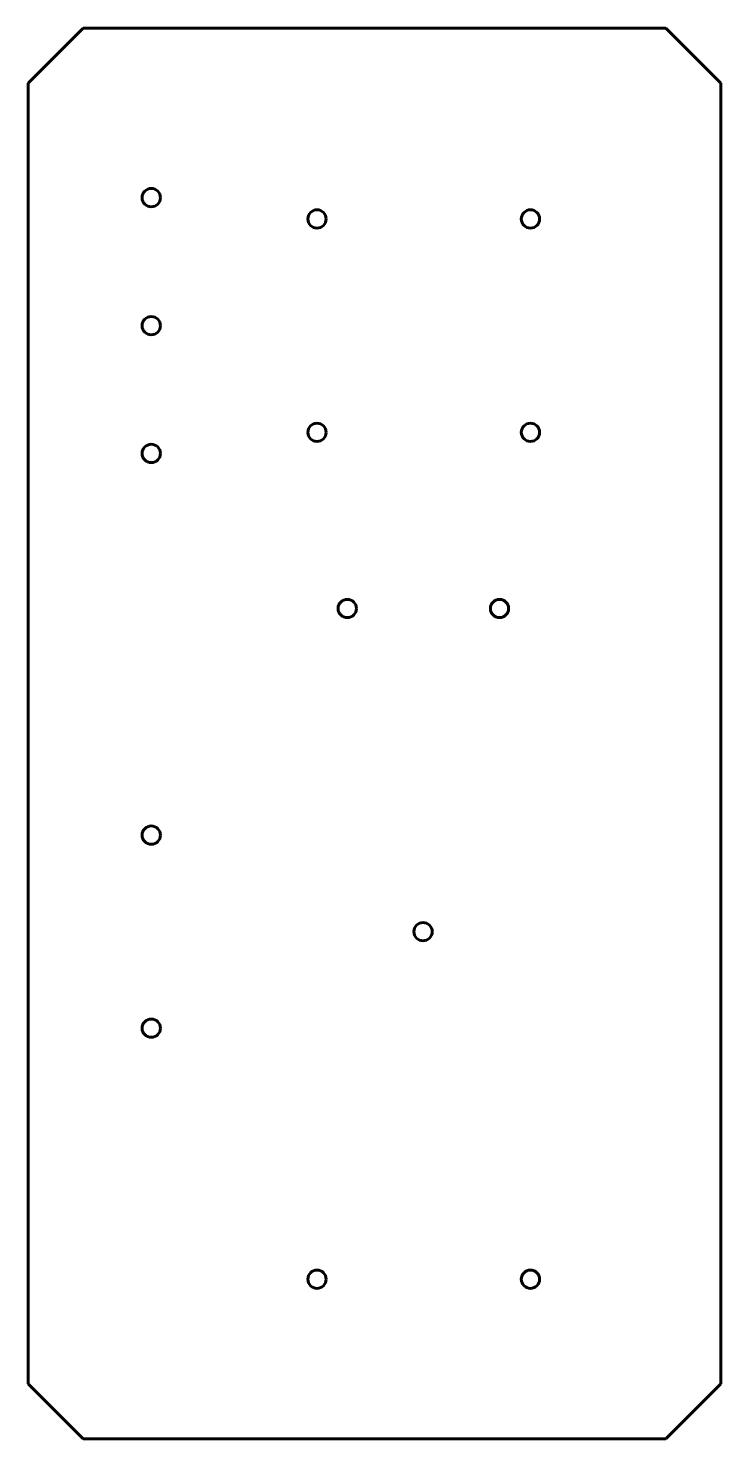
# Model space of a CAD drawing. Header units: millimetres. Extents: x -65 to 49, y -83 to 148.
import ezdxf

# ---------------------------------------------------------------- set-up
doc = ezdxf.new("R2010")
doc.units = ezdxf.units.MM
doc.linetypes.add('K5LT_BASIC', pattern=[0])

msp = doc.modelspace()

# ---------------------------------------------------------------- linework, layer by layer
at = {"color": 150, "linetype": 'K5LT_BASIC', "lineweight": 60, "true_color": 0x0080ff}
for p, q in [((-55.73, 148.17), (-64.73, 139.17)), ((39.81, 148.17), (-55.73, 148.17)), ((39.81, 148.17), (48.81, 139.17)), ((-64.73, -74.17), (-64.73, 139.17)), ((48.81, -74.17), (48.81, 139.17)), ((-55.73, -83.17), (-64.73, -74.17)), ((48.81, -74.17), (39.81, -83.17)), ((-55.73, -83.17), (39.81, -83.17))]:
    msp.add_line(p, q, dxfattribs=at)
for centre in [(-44.56, 120.39), (-17.39, 116.89), (17.61, 116.89), (-44.56, 99.39), (-17.39, 81.89), (17.61, 81.89), (-44.56, 78.43), (-12.43, 53), (12.53, 53), (-44.56, 15.83), (0, 0), (-44.56, -15.83), (-17.39, -57), (17.61, -57)]:
    msp.add_circle(centre, 1.5, dxfattribs=at)

doc.saveas('drawing.dxf')
